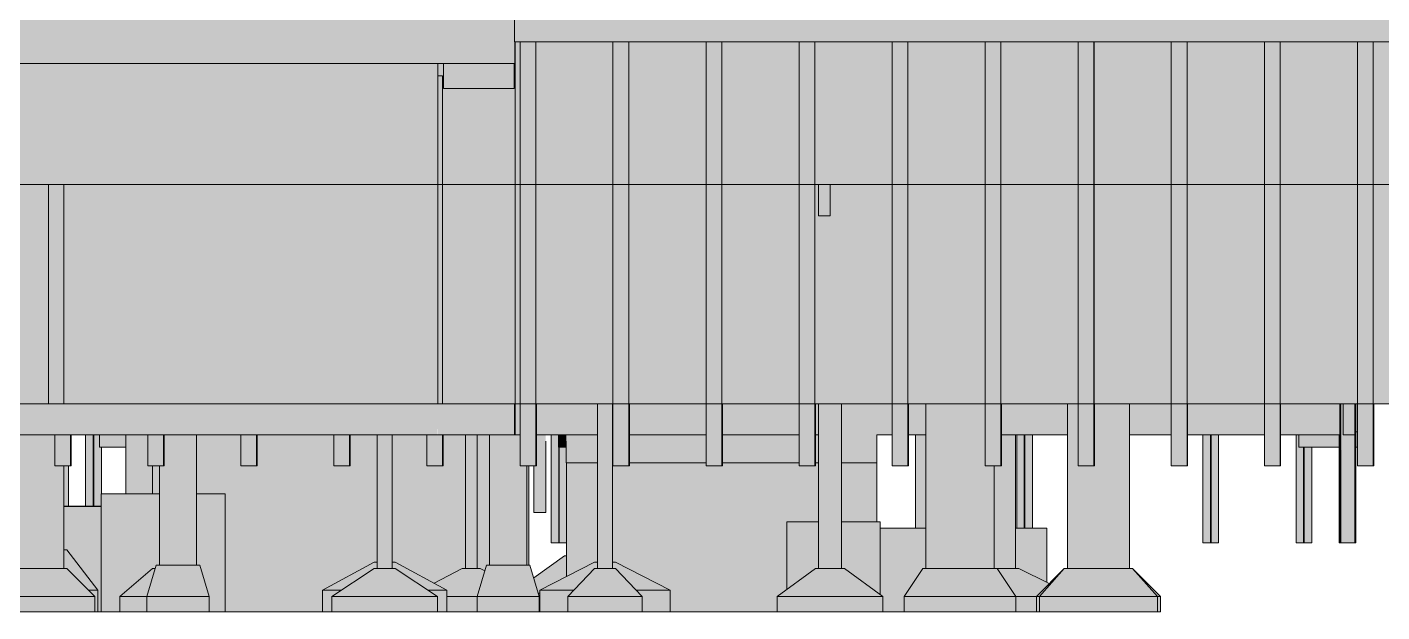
# Model space of a CAD drawing. Header units: centimetres. Extents: x -1475 to 26035, y -1239 to 84208.
# Drawn here: x 14063 to 16246, y 73289 to 74231 of the extents above; entities that cross this region are included whole.
import ezdxf

# ---------------------------------------------------------------- set-up
doc = ezdxf.new("R2010")
doc.units = ezdxf.units.CM
doc.linetypes.add('Centro', pattern=[3.175, 0.635, -0.47625, 1.5875, -0.47625])
for name, color, linetype, lineweight in [('A-FLOR-LEVL', 7, 'Continuous', 9), ('A-WALL', 7, 'Continuous', 9), ('S-BEAM', 7, 'Continuous', 9), ('S-COLS', 7, 'Continuous', 9), ('S-FNDN', 7, 'Continuous', 9)]:
    doc.layers.add(name, color=color, linetype=linetype, lineweight=lineweight)

# ---------------------------------------------------------------- blocks, each defined once
blk = doc.blocks.new('PED_SAPATA_RET_R00_2019 - 180 180 29 120 70 25-3038506-CT202 - CORTE ESQ_ DINF')
at = {"layer": 'S-FNDN', "true_color": 0xc0c0c0}
for points in [[(792.8, 73314), (972.8, 73314), (942.8, 73359), (822.8, 73359)], [(972.3, 73289), (972.8, 73289), (972.3, 73314), (792.8, 73314), (792.8, 73289), (937.8, 73289)]]:
    blk.add_hatch(color=9, dxfattribs=at).paths.add_polyline_path(points, flags=0)
at = {"layer": 'S-FNDN'}
for p, q in [((792.8, 73314), (822.8, 73359)), ((822.8, 73359), (942.8, 73359)), ((942.8, 73359), (972.8, 73314)), ((972.8, 73314), (792.8, 73314)), ((792.8, 73314), (972.8, 73314)), ((792.8, 73289), (792.8, 73314)), ((972.8, 73314), (972.8, 73289)), ((972.8, 73289), (792.8, 73289))]:
    blk.add_line(p, q, dxfattribs=at)
blk = doc.blocks.new('PED_SAPATA_RET_R00_2019 - 200 200 34 110 70 25-3038503-CT202 - CORTE ESQ_ DINF')
at = {"layer": 'S-FNDN', "true_color": 0xc0c0c0}
h = blk.add_hatch(color=9, dxfattribs=at)
h.paths.add_polyline_path([(1005.75, 73314), (1010.75, 73314), (1050.75, 73359), (1010.75, 73319)], flags=0)
h.paths.add_polyline_path([(1205.75, 73314), (1160.75, 73359), (1200.75, 73314)], flags=0)
h = blk.add_hatch(color=9, dxfattribs=at)
h.paths.add_polyline_path([(1200.75, 73289), (1205.75, 73289), (1205.75, 73314), (1200.75, 73314)], flags=0)
h.paths.add_polyline_path([(1005.75, 73289), (1010.75, 73289), (1010.75, 73314), (1005.75, 73314)], flags=0)
at = {"layer": 'S-FNDN'}
for p, q in [((1005.75, 73314), (1050.75, 73359)), ((1160.75, 73359), (1205.75, 73314)), ((1010.75, 73314), (1005.75, 73314)), ((1005.75, 73314), (1010.75, 73314)), ((1005.75, 73289), (1005.75, 73314)), ((1205.75, 73314), (1200.75, 73314)), ((1200.75, 73314), (1205.75, 73314)), ((1205.75, 73314), (1205.75, 73289)), ((1010.75, 73289), (1005.75, 73289)), ((1205.75, 73289), (1200.75, 73289))]:
    blk.add_line(p, q, dxfattribs=at)
blk = doc.blocks.new('PED_SAPATA_RET_R00_2019 - 110 190 29 110 70 25-3038507-CT202 - CORTE ESQ_ DINF')
at = {"layer": 'S-FNDN', "true_color": 0xc0c0c0}
for points in [[(1155.8, 73314), (1200.7, 73314), (1160.8, 73359), (1050.7, 73359), (1010.8, 73314), (1111.4, 73314)], [(1155.8, 73289), (1200.7, 73289), (1200.7, 73314), (1010.8, 73314), (1010.8, 73289), (1111.4, 73289)]]:
    blk.add_hatch(color=9, dxfattribs=at).paths.add_polyline_path(points, flags=0)
at = {"layer": 'S-FNDN'}
for p, q in [((1010.8, 73314), (1050.7, 73359)), ((1050.7, 73359), (1160.8, 73359)), ((1160.8, 73359), (1200.7, 73314)), ((1200.7, 73314), (1010.8, 73314)), ((1010.8, 73314), (1200.7, 73314)), ((1010.8, 73289), (1010.8, 73314)), ((1200.7, 73314), (1200.7, 73289)), ((1200.7, 73289), (1010.8, 73289))]:
    blk.add_line(p, q, dxfattribs=at)
blk = doc.blocks.new('PED_SAPATA_RET_R00_2019 - 250 170 130 47 70 25-3038508-CT202 - CORTE ESQ_ DINF')
at = {"layer": 'S-FNDN', "true_color": 0xc0c0c0}
for points in [[(654.8, 73314), (758.3, 73314), (696.8, 73359), (649.8, 73359), (588.3, 73314), (603.8, 73314)], [(673.8, 73289), (758.3, 73289), (758.3, 73314), (588.3, 73314), (588.3, 73289), (654.8, 73289)]]:
    blk.add_hatch(color=9, dxfattribs=at).paths.add_polyline_path(points, flags=0)
at = {"layer": 'S-FNDN'}
for p, q in [((588.3, 73314), (649.8, 73359)), ((649.8, 73359), (696.8, 73359)), ((696.8, 73359), (758.3, 73314)), ((758.3, 73314), (588.3, 73314)), ((588.3, 73314), (758.3, 73314)), ((588.3, 73289), (588.3, 73314)), ((758.3, 73314), (758.3, 73289)), ((758.3, 73289), (588.3, 73289))]:
    blk.add_line(p, q, dxfattribs=at)
blk = doc.blocks.new('PED_SAPATA_RET_R00_2019 - 410 210 210 34 80 35-3266670-CT202 - CORTE ESQ_ DINF')
at = {"layer": 'S-FNDN', "true_color": 0xc0c0c0}
h = blk.add_hatch(color=9, dxfattribs=at)
h.paths.add_polyline_path([(205.8, 73324), (260.3, 73324), (293.8, 73359), (298.8, 73359), (298.8, 73369), (293.8, 73369), (248.5, 73345.9)], flags=0)
h.paths.add_polyline_path([(370.8, 73324), (415.8, 73324), (327.8, 73369), (322.8, 73369), (322.8, 73359), (327.8, 73359), (361.2, 73324)], flags=0)
h = blk.add_hatch(color=9, dxfattribs=at)
h.paths.add_polyline_path([(250.8, 73289), (250.8, 73314), (260.3, 73324), (205.8, 73324), (205.8, 73289), (248.5, 73289)], flags=0)
h.paths.add_polyline_path([(415.8, 73289), (415.8, 73324), (361.2, 73324), (370.8, 73314), (370.8, 73289)], flags=0)
at = {"layer": 'S-FNDN'}
for p, q in [((205.8, 73324), (293.8, 73369)), ((293.8, 73369), (298.8, 73369)), ((322.8, 73369), (327.8, 73369)), ((327.8, 73369), (415.8, 73324)), ((260.3, 73324), (205.8, 73324)), ((205.8, 73324), (260.3, 73324)), ((205.8, 73289), (205.8, 73324)), ((415.8, 73324), (361.2, 73324)), ((361.2, 73324), (415.8, 73324)), ((415.8, 73324), (415.8, 73289)), ((250.8, 73289), (205.8, 73289)), ((415.8, 73289), (370.8, 73289))]:
    blk.add_line(p, q, dxfattribs=at)
blk = doc.blocks.new('PED_SAPATA_RET_R00_2019 - 150 200 110 29 70 25-3038518-CT202 - CORTE ESQ_ DINF')
at = {"layer": 'S-FNDN', "true_color": 0xc0c0c0}
for points in [[(85.7, 73314), (104.7, 73314), (117.1, 73355.1), (109.7, 73359), (80.7, 73359), (35.3, 73335.1), (55.8, 73324), (55.8, 73314)], [(104.7, 73289), (104.7, 73314), (55.8, 73314), (55.8, 73289), (85.7, 73289)]]:
    blk.add_hatch(color=9, dxfattribs=at).paths.add_polyline_path(points, flags=0)
at = {"layer": 'S-FNDN'}
for p, q in [((35.3, 73335.1), (80.7, 73359)), ((80.7, 73359), (109.7, 73359)), ((109.7, 73359), (117.1, 73355.1)), ((104.7, 73314), (55.8, 73314)), ((55.8, 73314), (104.7, 73314)), ((104.7, 73289), (55.8, 73289))]:
    blk.add_line(p, q, dxfattribs=at)
blk = doc.blocks.new('PED_SAPATA_RET_R00_2019 - 300 300 45 130 90 30-3038526-CT202 - CORTE ESQ_ DINF')
at = {"layer": 'S-FNDN', "true_color": 0xc0c0c0}
for points in [[(204.8, 73319), (205.8, 73319), (205.8, 73324), (248.5, 73345.9), (248.5, 73379), (245.7, 73379), (195.8, 73343.8), (203.3, 73319)], [(204.8, 73289), (205.8, 73289), (205.8, 73319), (203.3, 73319), (204.8, 73314)]]:
    blk.add_hatch(color=9, dxfattribs=at).paths.add_polyline_path(points, flags=0)
at = {"layer": 'S-FNDN'}
for p, q in [((195.8, 73343.8), (245.7, 73379)), ((245.7, 73379), (248.5, 73379)), ((205.8, 73319), (203.3, 73319)), ((203.3, 73319), (205.8, 73319)), ((205.8, 73289), (204.8, 73289))]:
    blk.add_line(p, q, dxfattribs=at)
blk = doc.blocks.new('PED_SAPATA_RET_R00_2019 - 240 240 70 59 70 25-3038530-CT202 - CORTE ESQ_ DINF')
at = {"layer": 'S-FNDN', "true_color": 0xc0c0c0}
for points in [[(972.8, 73314), (1005.7, 73314), (1026.3, 73334.6), (977.3, 73359), (942.8, 73359), (972.2, 73314.8)], [(972.8, 73289), (1005.7, 73289), (1005.7, 73314), (972.8, 73314)]]:
    blk.add_hatch(color=9, dxfattribs=at).paths.add_polyline_path(points, flags=0)
at = {"layer": 'S-FNDN'}
for p, q in [((942.8, 73359), (977.3, 73359)), ((1026.3, 73334.6), (977.3, 73359)), ((1005.7, 73314), (972.8, 73314)), ((972.8, 73314), (1005.7, 73314)), ((1005.7, 73289), (972.8, 73289))]:
    blk.add_line(p, q, dxfattribs=at)
blk = doc.blocks.new('PED_SAPATA_RET_R00_2019 - 240 470 - 135-3038532-CT202 - CORTE ESQ_ DINF')
at = {"layer": 'S-FNDN', "true_color": 0xc0c0c0}
h = blk.add_hatch(color=9, dxfattribs=at)
h.paths.add_polyline_path([(758.3, 73289), (792.8, 73289), (792.8, 73314), (822.8, 73359), (827.8, 73359), (827.8, 73423.9), (753.8, 73423.9), (753.8, 73317.2), (758.3, 73314)], flags=0)
h.paths.add_polyline_path([(1022.8, 73336.4), (1022.8, 73423.9), (972.2, 73423.9), (972.8, 73359), (977.2, 73359), (1010.8, 73342.3)], flags=0)
at = {"layer": 'S-FNDN'}
for p, q in [((753.8, 73424), (827.8, 73424)), ((827.8, 73423.9), (753.8, 73423.9)), ((753.8, 73423.9), (827.8, 73423.9)), ((972.2, 73424), (1022.8, 73424)), ((1022.8, 73423.9), (972.2, 73423.9)), ((972.2, 73423.9), (1022.8, 73423.9)), ((1022.8, 73424), (1022.8, 73423.9)), ((1022.8, 73423.9), (1022.8, 73336.4)), ((792.8, 73289), (758.3, 73289))]:
    blk.add_line(p, q, dxfattribs=at)
blk = doc.blocks.new('PED_SAPATA_RET_R00_2019 - 300 500 - 170-3038537-CT202 - CORTE ESQ_ DINF')
at = {"layer": 'S-FNDN', "true_color": 0xc0c0c0}
blk.add_hatch(color=9, dxfattribs=at).paths.add_polyline_path([(-501.2, 73289), (-501.2, 73458.9), (-561.2, 73458.9), (-561.2, 73389), (-556.2, 73389), (-506.2, 73324), (-506.2, 73289)], flags=0)
at = {"layer": 'S-FNDN'}
for p, q in [((-561.2, 73459), (-501.2, 73459)), ((-501.2, 73458.9), (-561.2, 73458.9)), ((-561.2, 73458.9), (-501.2, 73458.9)), ((-501.2, 73289), (-506.2, 73289))]:
    blk.add_line(p, q, dxfattribs=at)
blk = doc.blocks.new('PED_SAPATA_RET_R00_2019 - 600 150 - 145-3038540-CT202 - CORTE ESQ_ DINF')
at = {"layer": 'S-FNDN', "true_color": 0xc0c0c0}
h = blk.add_hatch(color=9, dxfattribs=at)
h.paths.add_polyline_path([(753.8, 73317.2), (753.8, 73433.9), (691.8, 73433.9), (691.8, 73359), (696.8, 73359), (748.5, 73321.1)], flags=0)
h.paths.add_polyline_path([(603.8, 73325.4), (649.8, 73359), (654.8, 73359), (654.8, 73433.9), (603.8, 73433.9), (603.8, 73359)], flags=0)
at = {"layer": 'S-FNDN'}
for p, q in [((603.8, 73433.9), (603.8, 73434)), ((603.8, 73434), (654.8, 73434)), ((654.8, 73433.9), (603.8, 73433.9)), ((603.8, 73433.9), (654.8, 73433.9)), ((603.8, 73325.4), (603.8, 73433.9)), ((691.8, 73434), (753.8, 73434)), ((753.8, 73433.9), (691.8, 73433.9)), ((691.8, 73433.9), (753.8, 73433.9)), ((753.8, 73434), (753.8, 73433.9)), ((753.8, 73433.9), (753.8, 73317.2))]:
    blk.add_line(p, q, dxfattribs=at)
blk = doc.blocks.new('Estaca W Gerdau - W250X73-3510940-CT202 - CORTE ESQ_ DINF')
at = {"layer": 'S-FNDN', "true_color": 0xacb7d2}
for points in [[(323.6, 73524), (349, 73524), (349, 74207), (323.6, 74207), (323.6, 73528.9)], [(349.1, 73524), (349.9, 73524), (349.9, 73624), (349.1, 73623.6), (349.1, 73528.9)], [(349, 73524), (349.1, 73524), (349, 73528.9)], [(349.9, 73524), (350, 73524), (349.9, 73528.9)]]:
    blk.add_hatch(color=9, dxfattribs=at).paths.add_polyline_path(points, flags=0)
at = {"layer": 'S-FNDN'}
for p, q in [((323.6, 74207), (323.6, 73524)), ((349, 74207), (349, 73524)), ((349.1, 74207), (349.1, 73524)), ((349.9, 73624), (349.9, 73524)), ((350, 73524), (350, 73624)), ((349, 73524), (323.6, 73524)), ((349.9, 73524), (349, 73524)), ((349.1, 73524), (349, 73524)), ((350, 73524), (349.9, 73524))]:
    blk.add_line(p, q, dxfattribs=at)
blk = doc.blocks.new('Estaca W Gerdau - W250X73-V4-CT202 - CORTE ESQ_ DINF')
at = {"layer": 'S-FNDN', "true_color": 0xacb7d2}
for points in [[(473.6, 73524), (499, 73524), (499, 74207), (473.6, 74207), (473.6, 73528.9)], [(499, 73524), (499.9, 73524), (499.9, 73624), (499, 73624), (499, 73528.9)], [(499.9, 73524), (500, 73524), (499.9, 73528.9)]]:
    blk.add_hatch(color=9, dxfattribs=at).paths.add_polyline_path(points, flags=0)
at = {"layer": 'S-FNDN'}
for p, q in [((473.6, 74207), (473.6, 73524)), ((499, 74207), (499, 73524)), ((499, 74207), (499, 73524)), ((499.9, 73624), (499.9, 73524)), ((500, 73524), (500, 73624)), ((499, 73524), (473.6, 73524)), ((499.9, 73524), (499, 73524)), ((499, 73524), (499, 73524)), ((500, 73524), (499.9, 73524))]:
    blk.add_line(p, q, dxfattribs=at)
blk = doc.blocks.new('Estaca W Gerdau - W250X73-V5-CT202 - CORTE ESQ_ DINF')
at = {"layer": 'S-FNDN', "true_color": 0xacb7d2}
for points in [[(1073.2, 73524), (1098.5, 73524), (1098.5, 74207), (1073.2, 74207), (1073.2, 73624)], [(1099.5, 73524), (1099.5, 73624), (1098.6, 73624), (1098.6, 73524)]]:
    blk.add_hatch(color=9, dxfattribs=at).paths.add_polyline_path(points, flags=0)
at = {"layer": 'S-FNDN'}
for p, q in [((1073.2, 74207), (1073.2, 73524)), ((1098.5, 74207), (1098.5, 73524)), ((1098.6, 74207), (1098.6, 73524)), ((1099.5, 73624), (1099.5, 73524)), ((1099.5, 73524), (1099.5, 73624)), ((1098.5, 73524), (1073.2, 73524)), ((1099.5, 73524), (1098.5, 73524)), ((1098.6, 73524), (1098.5, 73524)), ((1099.5, 73524), (1099.5, 73524))]:
    blk.add_line(p, q, dxfattribs=at)
blk = doc.blocks.new('Estaca W Gerdau - W250X73-3287645-CT202 - CORTE ESQ_ DINF')
at = {"layer": 'S-FNDN', "true_color": 0xacb7d2}
h = blk.add_hatch(color=9, dxfattribs=at)
h.paths.add_polyline_path([(1493.4, 73400), (1494.8, 73400), (1494.8, 73574), (1493.4, 73574), (1493.4, 73455.5)], flags=0)
h.paths.add_polyline_path([(1494.8, 74277), (1494.6, 74503), (1493.4, 74503), (1493.4, 74277)], flags=0)
for points in [[(1494.8, 74277), (1496, 74277), (1496, 74503), (1494.8, 74503), (1494.8, 74378.3)], [(1499.8, 74277), (1499.8, 74503), (1496, 74503), (1496, 74277)]]:
    blk.add_hatch(color=9, dxfattribs=at).paths.add_polyline_path(points, flags=0)
at = {"layer": 'S-FNDN'}
for p, q in [((1493.4, 74503), (1493.4, 74277)), ((1494.8, 74503), (1494.8, 74277)), ((1493.4, 73574), (1493.4, 73400)), ((1494.8, 73400), (1493.4, 73400))]:
    blk.add_line(p, q, dxfattribs=at)
blk = doc.blocks.new('Estaca W Gerdau - W250X73-4077513-CT202 - CORTE ESQ_ DINF')
at = {"layer": 'S-FNDN', "true_color": 0xacb7d2}
for points in [[(1496, 73400), (1496.2, 73400), (1496.2, 73624), (1494.8, 73624), (1494.8, 73400)], [(1496.2, 73400), (1497.5, 73400), (1497.2, 73624), (1496.2, 73623.5), (1496.2, 73455.5)], [(1517.5, 73400), (1517.5, 73574), (1499.8, 73574), (1499.8, 73624), (1497.5, 73623.7), (1497.5, 73400)], [(1520.2, 73400), (1520.2, 73624), (1518.8, 73624), (1518.8, 73400)], [(1518.8, 73400), (1518.4, 73574), (1517.5, 73574), (1517.5, 73400), (1518.6, 73400)]]:
    blk.add_hatch(color=9, dxfattribs=at).paths.add_polyline_path(points, flags=0)
at = {"layer": 'S-FNDN'}
for p, q in [((1494.8, 73624), (1494.8, 73400)), ((1496.2, 73624), (1496.2, 73400)), ((1520.2, 73400), (1520.2, 73624)), ((1518.8, 73574), (1518.8, 73400)), ((1496.2, 73400), (1494.8, 73400)), ((1497.5, 73400), (1496.2, 73400)), ((1517.5, 73400), (1497.5, 73400)), ((1518.8, 73400), (1517.5, 73400)), ((1520.2, 73400), (1518.8, 73400))]:
    blk.add_line(p, q, dxfattribs=at)
blk = doc.blocks.new('Estaca W Gerdau - W250X73-V6-CT202 - CORTE ESQ_ DINF')
at = {"layer": 'S-FNDN', "true_color": 0xacb7d2}
for points in [[(187.9, 73524), (199.1, 73524), (199.1, 74207), (173.8, 74207), (173.8, 73524)], [(200, 73524), (200, 73624), (199.2, 73624), (199.2, 73524)]]:
    blk.add_hatch(color=9, dxfattribs=at).paths.add_polyline_path(points, flags=0)
at = {"layer": 'S-FNDN'}
for p, q in [((173.8, 74207), (173.8, 73524)), ((199.1, 74207), (199.1, 73524)), ((199.2, 74207), (199.2, 73524)), ((200, 73624), (200, 73524)), ((200.1, 73524), (200.1, 73624)), ((199.1, 73524), (173.8, 73524)), ((200, 73524), (199.1, 73524)), ((199.2, 73524), (199.1, 73524)), ((200.1, 73524), (200, 73524))]:
    blk.add_line(p, q, dxfattribs=at)
blk = doc.blocks.new('Estaca W Gerdau - W250X73-V7-CT202 - CORTE ESQ_ DINF')
at = {"layer": 'S-FNDN', "true_color": 0xacb7d2}
h = blk.add_hatch(color=9, dxfattribs=at)
h.paths.add_polyline_path([(-526, 73459), (-501.2, 73459), (-501.2, 73479), (-500.6, 73479), (-500.6, 73554), (-503.8, 73554), (-503.8, 73574), (-526, 73574)], flags=0)
h.paths.add_polyline_path([(-526, 74272.1), (-500.6, 74277.1), (-500.6, 74503), (-526, 74503), (-526, 74286.5)], flags=0)
h.paths.add_polyline_path([(-500.6, 74564), (-500.6, 74761), (-526, 74761), (-526, 74568.5)], flags=0)
at = {"layer": 'S-FNDN'}
for p, q in [((-526, 74761), (-526, 74568.5)), ((-513.7, 74566.3), (-513.7, 74761)), ((-512.9, 74761), (-512.9, 74566.2)), ((-500.6, 74761), (-500.6, 74564)), ((-526, 74503), (-526, 74272.1)), ((-513.7, 74274.5), (-513.7, 74503)), ((-512.9, 74503), (-512.9, 74274.7)), ((-500.6, 74503), (-500.6, 74277.1)), ((-526, 73574), (-526, 73458.9)), ((-513.7, 73458.9), (-513.7, 73574)), ((-512.9, 73574), (-512.9, 73458.9)), ((-500.6, 73554), (-500.6, 73478.9))]:
    blk.add_line(p, q, dxfattribs=at)
blk = doc.blocks.new('Estaca W Gerdau - W250X73-4068957-CT202 - CORTE ESQ_ DINF')
at = {"layer": 'S-FNDN', "true_color": 0xacb7d2}
h = blk.add_hatch(color=9, dxfattribs=at)
h.paths.add_polyline_path([(224, 73400), (248.5, 73400), (248.4, 73554), (235.7, 73554), (235.7, 73574), (224, 73574), (224, 73449)], flags=0)
h.paths.add_polyline_path([(224, 74265), (249.4, 74265), (249.4, 74376.1), (224, 74371.1), (224, 74329.4)], flags=0)
h.paths.add_polyline_path([(224, 74422.1), (249.4, 74427.4), (249.4, 74503), (224, 74503), (224, 74427.4)], flags=0)
h.paths.add_polyline_path([(235.3, 74623), (249.4, 74623), (249.4, 74690), (224, 74690), (224, 74623)], flags=0)
at = {"layer": 'S-FNDN'}
for p, q in [((224, 74690), (224, 74623)), ((236.3, 74623), (236.3, 74690)), ((237.1, 74690), (237.1, 74623)), ((249.4, 74690), (249.4, 74623)), ((224, 74503), (224, 74422.1)), ((236.3, 74424.5), (236.3, 74503)), ((237.1, 74503), (237.1, 74424.7)), ((249.4, 74503), (249.4, 74427.1)), ((224, 74371.1), (224, 74265)), ((236.3, 74265), (236.3, 74373.5)), ((237.1, 74373.7), (237.1, 74265)), ((249.4, 74376.1), (249.4, 74265)), ((224, 73574), (224, 73400)), ((236.3, 73400), (236.3, 73554)), ((237.1, 73554), (237.1, 73400)), ((248.5, 73400), (224, 73400))]:
    blk.add_line(p, q, dxfattribs=at)
blk = doc.blocks.new('Estaca W Gerdau - W250X73-4068932-CT202 - CORTE ESQ_ DINF')
at = {"layer": 'S-FNDN', "true_color": 0xacb7d2}
h = blk.add_hatch(color=9, dxfattribs=at)
h.paths.add_polyline_path([(999.4, 73424), (999.4, 73574), (974, 73574), (974, 73424)], flags=0)
h.paths.add_polyline_path([(974, 74553), (999.4, 74553), (999.4, 74653), (974, 74653), (974, 74562.9)], flags=0)
at = {"layer": 'S-FNDN'}
for p, q in [((974, 74653), (974, 74553)), ((986.3, 74553), (986.3, 74653)), ((987.1, 74653), (987.1, 74553)), ((999.4, 74653), (999.4, 74553)), ((974, 73574), (974, 73423.9)), ((986.3, 73423.9), (986.3, 73574)), ((987.1, 73574), (987.1, 73423.9)), ((999.4, 73574), (999.4, 73423.9))]:
    blk.add_line(p, q, dxfattribs=at)
blk = doc.blocks.new('Estaca W Gerdau - W250X73-V8-CT202 - CORTE ESQ_ DINF')
at = {"layer": 'S-FNDN', "true_color": 0xacb7d2}
h = blk.add_hatch(color=9, dxfattribs=at)
h.paths.add_polyline_path([(1299.4, 73400), (1299.4, 73574), (1274, 73574), (1274, 73400)], flags=0)
h.paths.add_polyline_path([(1288.7, 74445), (1288.7, 74454), (1274, 74454), (1274, 74445)], flags=0)
h.paths.add_polyline_path([(1299.4, 74642), (1299.4, 74653), (1274, 74653), (1274, 74642), (1288.7, 74642)], flags=0)
at = {"layer": 'S-FNDN'}
for p, q in [((1274, 74653), (1274, 74642)), ((1286.3, 74642), (1286.3, 74653)), ((1287.1, 74653), (1287.1, 74642)), ((1299.4, 74653), (1299.4, 74642)), ((1274, 74454), (1274, 74445)), ((1286.3, 74445), (1286.3, 74454)), ((1287.1, 74454), (1287.1, 74445)), ((1274, 73574), (1274, 73400)), ((1286.3, 73400), (1286.3, 73574)), ((1287.1, 73574), (1287.1, 73400)), ((1299.4, 73574), (1299.4, 73400)), ((1299.4, 73400), (1274, 73400))]:
    blk.add_line(p, q, dxfattribs=at)
blk = doc.blocks.new('Estaca W Gerdau - W250X73-V9-CT202 - CORTE ESQ_ DINF')
at = {"layer": 'S-FNDN', "true_color": 0xacb7d2}
h = blk.add_hatch(color=9, dxfattribs=at)
h.paths.add_polyline_path([(1449.4, 73400), (1449.4, 73554), (1428.8, 73554), (1428.8, 73574), (1424, 73574), (1424, 73400)], flags=0)
h.paths.add_polyline_path([(1449.4, 74277), (1449.4, 74493), (1424, 74493), (1424, 74277), (1445.1, 74277)], flags=0)
h.paths.add_polyline_path([(1439.7, 74642), (1449.4, 74642), (1449.4, 74653), (1424, 74653), (1424, 74642)], flags=0)
at = {"layer": 'S-FNDN'}
for p, q in [((1424, 74653), (1424, 74642)), ((1436.3, 74642), (1436.3, 74653)), ((1437.1, 74653), (1437.1, 74642)), ((1449.4, 74653), (1449.4, 74642)), ((1424, 74493), (1424, 74277)), ((1436.3, 74277), (1436.3, 74493)), ((1437.1, 74493), (1437.1, 74277)), ((1449.4, 74493), (1449.4, 74277)), ((1424, 73574), (1424, 73400)), ((1436.3, 73400), (1436.3, 73554)), ((1437.1, 73554), (1437.1, 73400)), ((1449.4, 73554), (1449.4, 73400)), ((1449.4, 73400), (1424, 73400))]:
    blk.add_line(p, q, dxfattribs=at)
blk = doc.blocks.new('Estaca W Gerdau - W250X73-3548555-CT202 - CORTE ESQ_ DINF')
at = {"layer": 'S-FNDN', "true_color": 0xacb7d2}
h = blk.add_hatch(color=9, dxfattribs=at)
h.paths.add_polyline_path([(40.4, 73524), (49.1, 73524), (49.1, 73574), (23.7, 73574), (23.7, 73524)], flags=0)
h.paths.add_polyline_path([(41.6, 73624), (49.1, 73624), (49.1, 74152), (41.6, 74152), (41.6, 73633.6)], flags=0)
for points in [[(49.1, 73524), (50, 73524), (50, 73574), (49.1, 73574)], [(49.1, 73524), (49.1, 73524), (49.1, 73574)], [(50, 73524), (50, 73524), (50, 73574)]]:
    blk.add_hatch(color=9, dxfattribs=at).paths.add_polyline_path(points, flags=0)
at = {"layer": 'S-FNDN'}
for p, q in [((49.1, 74152), (41.5, 74152)), ((49.1, 74152), (49.1, 73624)), ((49.1, 74152), (49.1, 74152)), ((23.7, 73574), (23.7, 73524)), ((49.1, 73574), (49.1, 73524)), ((49.1, 73574), (49.1, 73524)), ((50, 73574), (50, 73524)), ((50, 73524), (50, 73574)), ((49.1, 73524), (23.7, 73524)), ((50, 73524), (49.1, 73524)), ((49.1, 73524), (49.1, 73524)), ((50, 73524), (50, 73524))]:
    blk.add_line(p, q, dxfattribs=at)
blk = doc.blocks.new('Estaca W Gerdau - W250X73-V14-CT202 - CORTE ESQ_ DINF')
at = {"layer": 'S-FNDN', "true_color": 0xacb7d2}
for points in [[(-100.8, 73524), (-100.8, 73574), (-126.2, 73574), (-126.2, 73524)], [(-99.9, 73524), (-99.9, 73574), (-100.8, 73574), (-100.8, 73524)], [(-100.8, 73524), (-100.8, 73524), (-100.8, 73574)], [(-99.9, 73524), (-99.9, 73524), (-99.9, 73574)]]:
    blk.add_hatch(color=9, dxfattribs=at).paths.add_polyline_path(points, flags=0)
at = {"layer": 'S-FNDN'}
for p, q in [((-126.2, 73574), (-126.2, 73524)), ((-100.8, 73574), (-100.8, 73524)), ((-100.8, 73574), (-100.8, 73524)), ((-99.9, 73574), (-99.9, 73524)), ((-99.9, 73524), (-99.9, 73574)), ((-100.8, 73524), (-126.2, 73524)), ((-99.9, 73524), (-100.8, 73524)), ((-100.8, 73524), (-100.8, 73524)), ((-99.9, 73524), (-99.9, 73524))]:
    blk.add_line(p, q, dxfattribs=at)
blk = doc.blocks.new('Estaca W Gerdau - W250X73-V15-CT202 - CORTE ESQ_ DINF')
at = {"layer": 'S-FNDN', "true_color": 0xacb7d2}
for points in [[(-426, 73524), (-400.6, 73524), (-400.6, 73574), (-426, 73574)], [(-399.7, 73524), (-399.7, 73574), (-400.6, 73574), (-400.6, 73524)]]:
    blk.add_hatch(color=9, dxfattribs=at).paths.add_polyline_path(points, flags=0)
at = {"layer": 'S-FNDN'}
for p, q in [((-426, 73574), (-426, 73524)), ((-400.6, 73574), (-400.6, 73524)), ((-400.6, 73574), (-400.6, 73524)), ((-399.7, 73574), (-399.7, 73524)), ((-399.7, 73524), (-399.7, 73574)), ((-400.6, 73524), (-426, 73524)), ((-399.7, 73524), (-400.6, 73524)), ((-400.6, 73524), (-400.6, 73524)), ((-399.7, 73524), (-399.7, 73524))]:
    blk.add_line(p, q, dxfattribs=at)

msp = doc.modelspace()

# ---------------------------------------------------------------- hatches: boundary and pattern name
at = {"layer": 'A-WALL', "true_color": 0xc0c0c0}
h = msp.add_hatch(color=9, dxfattribs=at)
h.paths.add_polyline_path([(14849.69, 73624), (14857.52, 73624), (14857.52, 74207), (14849.69, 74207), (14849.69, 73640.06)], flags=0)
h.paths.add_polyline_path([(15007.4, 73624), (15007.4, 74207), (14882.95, 74207), (14882.95, 73624), (14948.28, 73624)], flags=0)
h.paths.add_polyline_path([(15032.84, 73624), (15157.38, 73624), (15157.38, 74207), (15032.84, 74207), (15032.84, 73640.06)], flags=0)
h.paths.add_polyline_path([(15182.81, 73624), (15307.25, 73624), (15307.25, 74207), (15182.81, 74207), (15182.81, 73824.62)], flags=0)
h.paths.add_polyline_path([(15332.69, 73624), (15338.15, 73624), (15337.92, 74207), (15332.69, 74207), (15332.69, 73824.62)], flags=0)
h = msp.add_hatch(color=9, dxfattribs=at)
h.paths.add_polyline_path([(15338.15, 73624), (15457.14, 73624), (15457.14, 74207), (15338.15, 74207), (15338.15, 73824.62)], flags=0)
h.paths.add_polyline_path([(15482.58, 73624), (15607, 73624), (15606.96, 74207), (15482.58, 74207), (15482.58, 73824.62)], flags=0)
h.paths.add_polyline_path([(15632.43, 73624), (15756.93, 73624), (15756.93, 74207), (15632.43, 74207), (15632.43, 73640.06)], flags=0)
h.paths.add_polyline_path([(15782.36, 73624), (15906.82, 73624), (15906.82, 74207), (15782.36, 74207), (15782.36, 73640.06)], flags=0)
h.paths.add_polyline_path([(16466.07, 73624), (16466.07, 74207), (16447.51, 74207), (16447.29, 74207), (16381.92, 74207), (16381.92, 73624), (16453.84, 73624)], flags=0)
h.paths.add_polyline_path([(16356.49, 73624), (16356.49, 74207), (16232.03, 74207), (16232.03, 73624), (16265.64, 73624)], flags=0)
h.paths.add_polyline_path([(15932.25, 73624), (16056.71, 73624), (16056.71, 74207), (15932.25, 74207), (15932.25, 73824.62)], flags=0)
h.paths.add_polyline_path([(16082.14, 73624), (16206.6, 73624), (16206.6, 74207), (16082.14, 74207), (16082.14, 73824.62)], flags=0)
for points in [[(13421.51, 73624), (14097.77, 73624), (14097.77, 73977), (14122.77, 73977), (14122.77, 73624), (14725.26, 73624), (14725.26, 74172), (13421.51, 74172), (13421.51, 73640.06)], [(14732.86, 73624), (14849.69, 73624), (14849.69, 74172), (14725.26, 74172), (14725.36, 74152), (14732.86, 74152), (14732.86, 73640.06)], [(16183.51, 73574), (16202.51, 73574), (16202.51, 73624), (16183.51, 73624)]]:
    msp.add_hatch(color=9, dxfattribs=at).paths.add_polyline_path(points, flags=0)
at = {"layer": 'S-BEAM', "true_color": 0xc0c0c0}
for points in [[(15795.16, 74207), (16446.84, 74207), (16446.84, 74265), (15337.92, 74265), (15338.15, 74207), (15701.06, 74207)], [(14276.51, 74172), (14276.51, 74253), (13855.01, 74253), (13855.01, 74172), (14195.5, 74172)], [(14808.51, 74172), (14808.51, 74253), (14336.51, 74253), (14336.51, 74172), (14734.39, 74172)], [(14948.28, 74207), (15337.92, 74207), (15337.92, 74253), (14848.92, 74253), (14848.92, 74207), (14854.18, 74207)], [(14665.99, 73574), (14724.73, 73574), (14724.73, 73624), (13421.51, 73624), (13421.51, 73574), (14477.79, 73574)], [(14848.65, 73574), (14848.65, 73624), (14724.73, 73624), (14725.26, 73574), (14808.51, 73574)], [(14849.35, 73574), (14849.35, 73624), (14848.65, 73624), (14848.65, 73574)], [(14857.52, 73574), (14857.52, 73624), (14849.89, 73624), (14849.89, 73574), (14854.18, 73574)], [(14948.28, 73574), (14982.51, 73574), (14982.51, 73624), (14883.86, 73624), (14883.86, 73574), (14932.24, 73574)], [(15633.35, 73574), (15739.51, 73574), (15739.51, 73624), (15633.35, 73624), (15633.35, 73586.01)]]:
    msp.add_hatch(color=9, dxfattribs=at).paths.add_polyline_path(points, flags=0)
h = msp.add_hatch(color=9, dxfattribs=at)
h.paths.add_polyline_path([(15007.4, 73574), (15007.4, 73624), (15006.51, 73624), (15006.51, 73574)], flags=0)
h.paths.add_polyline_path([(15338.51, 73574), (15338.15, 73624), (15333.61, 73624), (15333.61, 73574), (15338.15, 73574)], flags=0)
h.paths.add_polyline_path([(15033.74, 73574), (15157.38, 73574), (15157.38, 73624), (15033.74, 73623.47)], flags=0)
h.paths.add_polyline_path([(15307.25, 73574), (15307.25, 73624), (15183.73, 73624), (15183.73, 73574), (15230.57, 73574)], flags=0)
h = msp.add_hatch(color=9, dxfattribs=at)
h.paths.add_polyline_path([(15033.74, 73529), (15157.38, 73529), (15157.38, 73574), (15033.74, 73574), (15033.74, 73529.47)], flags=0)
h.paths.add_polyline_path([(15230.57, 73529), (15307.25, 73529), (15307.25, 73574), (15183.73, 73574), (15183.73, 73529)], flags=0)
h.paths.add_polyline_path([(15418.77, 73529), (15432.24, 73529), (15432.24, 73624), (15375.51, 73624), (15375.51, 73529)], flags=0)
h.paths.add_polyline_path([(15333.61, 73529), (15338.51, 73529), (15338.15, 73574), (15333.61, 73574), (15333.61, 73562.98)], flags=0)
h = msp.add_hatch(color=9, dxfattribs=at)
h.paths.add_polyline_path([(15457.14, 73574), (15457.14, 73624), (15432.24, 73624), (15432.24, 73574)], flags=0)
h.paths.add_polyline_path([(15494.51, 73574), (15511.51, 73574), (15511.51, 73624), (15483.5, 73624), (15483.5, 73574)], flags=0)
h = msp.add_hatch(color=9, dxfattribs=at)
h.paths.add_polyline_path([(15906.82, 73574), (15906.82, 73624), (15839.51, 73624), (15839.51, 73574)], flags=0)
h.paths.add_polyline_path([(15933.17, 73574), (16056.71, 73574), (16056.71, 73624), (15933.17, 73624), (15933.17, 73591.4)], flags=0)
h.paths.add_polyline_path([(16178.53, 73574), (16178.53, 73624), (16083.06, 73624), (16083.06, 73574), (16171.55, 73574)], flags=0)
h = msp.add_hatch(color=9, dxfattribs=at)
h.paths.add_polyline_path([(14948.28, 73529), (14982.51, 73529), (14982.51, 73574), (14932.15, 73574), (14932.24, 73529)], flags=0)
h.paths.add_polyline_path([(15007.4, 73529), (15007.4, 73574), (15006.51, 73574), (15006.51, 73529)], flags=0)
at = {"layer": 'S-COLS', "true_color": 0xc0c0c0}
h = msp.add_hatch(color=9, dxfattribs=at)
h.paths.add_polyline_path([(14031.01, 73359), (14122.51, 73359), (14122.03, 73524), (14107.87, 73524), (14107.87, 73574), (14002.51, 73574), (14002.51, 73359)], flags=0)
h.paths.add_polyline_path([(14103.51, 74253), (14122.51, 74253), (14122.51, 74265), (14002.51, 74265), (14002.51, 74253), (14101.4, 74253)], flags=0)
h = msp.add_hatch(color=9, dxfattribs=at)
h.paths.add_polyline_path([(14289.6, 73364), (14336.51, 73364), (14336.51, 73574), (14284.09, 73574), (14284.04, 73524), (14276.51, 73524), (14276.51, 73364)], flags=0)
h.paths.add_polyline_path([(14336.51, 74172), (14336.51, 74253), (14276.51, 74253), (14276.51, 74172), (14327.67, 74172)], flags=0)
h = msp.add_hatch(color=9, dxfattribs=at)
h.paths.add_polyline_path([(14868.51, 73364), (14868.51, 73524), (14857.52, 73524), (14857.52, 73574), (14849.89, 73574), (14849.35, 73574), (14808.51, 73574), (14808.51, 73364)], flags=0)
h.paths.add_polyline_path([(14818.63, 74172), (14849.36, 74172), (14848.92, 74253), (14808.51, 74253), (14808.51, 74172), (14814.56, 74172)], flags=0)
for points in [[(14097.77, 73624), (14122.77, 73624), (14122.77, 73977), (14097.77, 73977), (14097.77, 73824.62)], [(15006.51, 73359), (15006.51, 73624), (14982.51, 73624), (14982.51, 73359)], [(15375.51, 73359), (15375.51, 73624), (15338.51, 73624), (15338.51, 73359)], [(15621.51, 73359), (15620.99, 73524), (15607, 73524), (15606.96, 73624), (15511.51, 73624), (15511.51, 73359)], [(15795.16, 73359), (15839.51, 73359), (15839.51, 73624), (15783.28, 73624), (15783.22, 73524), (15756.93, 73524), (15756.93, 73624), (15739.51, 73624), (15739.51, 73359)], [(14257.76, 73479), (14265.51, 73479), (14265.51, 73524), (14257.76, 73524), (14257.76, 73574), (14222.51, 73574), (14222.51, 73479)], [(14627.51, 73359), (14651.51, 73359), (14651.51, 73574), (14627.51, 73574), (14627.51, 73378.19)], [(14788.51, 73359), (14788.51, 73574), (14769.51, 73574), (14769.51, 73359)], [(14889.51, 73449), (14899.01, 73449), (14899.01, 73574), (14883.86, 73574), (14883.8, 73524), (14880.01, 73524), (14880.01, 73449)], [(15511.51, 73424), (15511.51, 73574), (15494.51, 73574), (15494.51, 73424)], [(15621.51, 73359), (15656.01, 73359), (15656.01, 73574), (15633.35, 73574), (15633.3, 73524), (15621.51, 73524), (15621.51, 73366.5)], [(14122.51, 73459), (14130.01, 73459), (14130.01, 73524), (14122.51, 73524), (14122.51, 73488.25)], [(14276.51, 73479), (14276.51, 73524), (14265.51, 73524), (14265.51, 73479), (14273.05, 73479)]]:
    msp.add_hatch(color=9, dxfattribs=at).paths.add_polyline_path(points, flags=0)
at = {"layer": 'S-FNDN', "true_color": 0xc0c0c0}
for points in [[(16206.6, 73579), (16206.6, 73624), (16203.93, 73624), (16203.93, 73579)], [(14195.5, 73554), (14222.51, 73554), (14222.51, 73574), (14180.01, 73574), (14180.01, 73554), (14182.6, 73554)], [(14919.51, 73554), (14932.15, 73554), (14932.15, 73574), (14919.51, 73574), (14919.51, 73564)], [(14382.6, 73478.9), (14382.6, 73479), (14336.51, 73478.9)], [(14336.51, 73314), (14356.51, 73314), (14341.51, 73364), (14271.51, 73364), (14256.51, 73314), (14289.6, 73314)], [(14888.51, 73314), (14873.51, 73364), (14803.51, 73364), (14788.51, 73314), (14879.01, 73314)], [(13962.51, 73314), (14172.51, 73314), (14127.51, 73359), (13997.51, 73359), (13952.51, 73314)], [(14256.51, 73314), (14270.01, 73359), (14265.51, 73359), (14213.01, 73314)], [(14651.51, 73314), (14724.51, 73314), (14656.51, 73359), (14622.51, 73359), (14554.51, 73314), (14627.51, 73314)], [(15006.51, 73314), (15054.51, 73314), (15011.51, 73359), (14977.51, 73359), (14934.51, 73314), (14982.51, 73314)], [(14031.01, 73289), (14172.51, 73289), (14172.51, 73314), (13952.51, 73314), (13952.51, 73289), (14002.51, 73289)], [(14213.01, 73289), (14256.51, 73289), (14256.51, 73314), (14213.01, 73314)], [(14271.65, 73289), (14356.51, 73289), (14356.51, 73314), (14256.51, 73314), (14256.51, 73289)], [(14665.99, 73289), (14724.51, 73289), (14724.51, 73314), (14554.51, 73314), (14554.51, 73289), (14651.51, 73289)], [(14888.51, 73289), (14888.51, 73314), (14788.51, 73314), (14788.51, 73289), (14879.01, 73289)], [(15006.51, 73289), (15054.51, 73289), (15054.51, 73314), (14934.51, 73314), (14934.51, 73289), (14982.51, 73289)]]:
    msp.add_hatch(color=9, dxfattribs=at).paths.add_polyline_path(points, flags=0)
h = msp.add_hatch(color=9, dxfattribs=at)
h.paths.add_polyline_path([(14382.6, 73289), (14539.51, 73289), (14539.51, 73324), (14622.51, 73369), (14627.51, 73369), (14627.51, 73574), (14583.88, 73574), (14583.83, 73524), (14557.55, 73524), (14557.55, 73574), (14433.99, 73574), (14433.93, 73524), (14407.66, 73524), (14407.66, 73574), (14336.51, 73574), (14336.51, 73479), (14382.6, 73478.9), (14382.6, 73324)], flags=0)
h.paths.add_polyline_path([(14719.07, 73335.08), (14764.51, 73359), (14769.51, 73359), (14769.51, 73574), (14733.78, 73574), (14733.72, 73524), (14707.45, 73524), (14707.45, 73574), (14651.51, 73574), (14651.51, 73369), (14656.51, 73369), (14679.01, 73356.8)], flags=0)
h.paths.add_polyline_path([(14800.85, 73355.14), (14803.51, 73364), (14808.51, 73364), (14808.51, 73574), (14788.51, 73574), (14788.51, 73359), (14793.51, 73359)], flags=0)
h.paths.add_polyline_path([(14868.51, 73364), (14871.65, 73364), (14871.5, 73524), (14868.51, 73524), (14868.51, 73380.67)], flags=0)
h = msp.add_hatch(color=9, dxfattribs=at)
h.paths.add_polyline_path([(16171.55, 73554), (16177.11, 73554), (16177.11, 73574), (16112.51, 73574), (16112.51, 73554), (16133.19, 73554)], flags=0)
h.paths.add_polyline_path([(16203.93, 73554), (16206.6, 73554), (16206.6, 73579), (16203.93, 73579), (16203.93, 73574)], flags=0)
h = msp.add_hatch(color=9, dxfattribs=at)
h.paths.add_polyline_path([(15272.01, 73289), (15272.01, 73314), (15287.61, 73325.41), (15287.61, 73434), (15338.51, 73434), (15338.15, 73528.9), (15333.61, 73528.9), (15333.55, 73524), (15307.25, 73524), (15307.25, 73528.9), (15183.73, 73528.9), (15183.68, 73524), (15157.38, 73524), (15157.38, 73528.9), (15033.74, 73528.9), (15033.69, 73524), (15007.4, 73524), (15007.4, 73528.9), (15006.51, 73528.9), (15006.51, 73369), (15011.51, 73369), (15099.51, 73324), (15099.51, 73289)], flags=0)
h.paths.add_polyline_path([(14932.24, 73345.85), (14977.51, 73369), (14982.51, 73369), (14982.51, 73528.9), (14932.24, 73528.9), (14932.24, 73359)], flags=0)
h.paths.add_polyline_path([(15432.24, 73434), (15432.24, 73528.9), (15375.51, 73528.9), (15375.51, 73434), (15418.77, 73434)], flags=0)
h = msp.add_hatch(color=9, dxfattribs=at)
h.paths.add_polyline_path([(15432.24, 73528.9), (15432.24, 73529), (15418.77, 73528.9)], flags=0)
h.paths.add_polyline_path([(15338.51, 73528.9), (15338.15, 73529), (15338.15, 73528.9)], flags=0)
h.paths.add_polyline_path([(15307.25, 73528.9), (15307.25, 73529), (15230.57, 73528.9)], flags=0)
h = msp.add_hatch(color=9, dxfattribs=at)
h.paths.add_polyline_path([(14382.6, 73289), (14382.6, 73478.9), (14336.51, 73478.9), (14336.51, 73364), (14341.51, 73364), (14356.51, 73314), (14356.51, 73289)], flags=0)
h.paths.add_polyline_path([(14213.01, 73289), (14213.01, 73314), (14265.51, 73359), (14270.01, 73359), (14271.65, 73364), (14276.51, 73364), (14276.51, 73478.9), (14182.6, 73478.9), (14182.6, 73289)], flags=0)
h = msp.add_hatch(color=9, dxfattribs=at)
h.paths.add_polyline_path([(13907.51, 73324), (13962.51, 73324), (13997.51, 73359), (14002.51, 73359), (14002.51, 73389), (13957.51, 73389), (13913.21, 73331.4)], flags=0)
h.paths.add_polyline_path([(14177.51, 73324), (14127.51, 73389), (14122.51, 73389), (14122.51, 73359), (14127.51, 73359), (14162.51, 73324), (14172.51, 73324)], flags=0)
h = msp.add_hatch(color=9, dxfattribs=at)
h.paths.add_polyline_path([(14709.4, 73324), (14739.51, 73324), (14656.51, 73369), (14651.51, 73369), (14651.51, 73359), (14656.51, 73359), (14665.99, 73352.73)], flags=0)
h.paths.add_polyline_path([(14554.51, 73324), (14569.62, 73324), (14622.51, 73359), (14627.51, 73359), (14627.51, 73369), (14622.51, 73369), (14539.51, 73324)], flags=0)
h = msp.add_hatch(color=9, dxfattribs=at)
h.paths.add_polyline_path([(13952.51, 73289), (13952.51, 73314), (13962.51, 73324), (13907.51, 73324), (13907.51, 73289), (13913.21, 73289)], flags=0)
h.paths.add_polyline_path([(14172.51, 73289), (14177.51, 73289), (14177.51, 73324), (14162.51, 73324), (14172.51, 73314)], flags=0)
h = msp.add_hatch(color=9, dxfattribs=at)
h.paths.add_polyline_path([(14739.51, 73289), (14739.51, 73324), (14709.4, 73324), (14724.51, 73314), (14724.51, 73289)], flags=0)
h.paths.add_polyline_path([(14539.51, 73289), (14554.51, 73289), (14554.51, 73314), (14569.62, 73324), (14539.51, 73324), (14539.51, 73314)], flags=0)

# ---------------------------------------------------------------- linework, layer by layer
at = {"layer": 'A-FLOR-LEVL', "linetype": 'Centro'}
for p, q in [((13159.76, 73977), (17928.58, 73977)), ((13159.76, 73624), (17928.58, 73624))]:
    msp.add_line(p, q, dxfattribs=at)
at = {"layer": 'A-WALL'}
for p, q in [((14849.36, 74172), (14849.36, 74207)), ((14849.69, 73624), (14849.69, 74207)), ((14849.69, 74172), (13421.51, 74172)), ((14725.26, 73624), (14725.26, 74172)), ((14848.65, 73624), (14857.52, 73624)), ((14882.9, 73624), (15007.4, 73624)), ((15032.79, 73624), (15157.38, 73624)), ((15182.76, 73624), (15307.25, 73624)), ((15332.64, 73624), (15457.14, 73624)), ((15482.53, 73624), (15606.96, 73624)), ((15632.38, 73624), (15756.93, 73624)), ((15782.31, 73624), (15906.82, 73624)), ((15932.2, 73624), (16056.71, 73624)), ((16082.09, 73624), (16206.6, 73624)), ((16183.51, 73574), (16183.51, 73624)), ((16202.51, 73624), (16202.51, 73574)), ((16231.98, 73624), (16356.49, 73624)), ((16202.51, 73574), (16183.51, 73574))]:
    msp.add_line(p, q, dxfattribs=at)
at = {"layer": 'S-BEAM'}
for p, q in [((14848.92, 74207), (14848.92, 74253)), ((14848.92, 74207), (15337.92, 74207)), ((15337.92, 74207), (16446.84, 74207)), ((14734.33, 74132), (14734.33, 74172)), ((14734.33, 74172), (14848.39, 74172)), ((14848.39, 74172), (14848.39, 74132)), ((14734.33, 74132), (14848.39, 74132)), ((15338.51, 73977), (15357.51, 73977)), ((15338.51, 73927), (15338.51, 73977)), ((15357.51, 73977), (15357.51, 73927)), ((15357.51, 73927), (15338.51, 73927)), ((14725.26, 73624), (14848.65, 73624)), ((14848.65, 73624), (14848.65, 73574)), ((14849.35, 73574), (14849.35, 73624)), ((14849.89, 73624), (14857.52, 73624)), ((14849.89, 73574), (14849.89, 73624)), ((13421.51, 73574), (14724.73, 73574)), ((14724.73, 73574), (14848.65, 73574)), ((14848.65, 73574), (14849.35, 73574)), ((14857.52, 73574), (14849.89, 73574)), ((14982.51, 73574), (14883.8, 73574)), ((14932.15, 73564), (14932.15, 73529)), ((15007.4, 73574), (15006.51, 73574)), ((15157.38, 73574), (15033.69, 73574)), ((15307.25, 73574), (15183.68, 73574)), ((15338.51, 73574), (15333.55, 73574)), ((15457.14, 73574), (15432.24, 73574)), ((15432.24, 73529), (15432.24, 73574)), ((15511.51, 73574), (15483.44, 73574)), ((15739.51, 73574), (15633.3, 73574)), ((15839.51, 73574), (15906.82, 73574)), ((15933.11, 73574), (16056.71, 73574)), ((16083, 73574), (16178.53, 73574))]:
    msp.add_line(p, q, dxfattribs=at)
at = {"layer": 'S-COLS'}
for p, q in [((14097.77, 73977), (14097.77, 73624)), ((14122.77, 73977), (14097.77, 73977)), ((14122.77, 73624), (14122.77, 73977)), ((14122.77, 73624), (14097.77, 73624)), ((14982.51, 73624), (14982.51, 73359)), ((15006.51, 73359), (15006.51, 73624)), ((15338.51, 73624), (15338.51, 73359)), ((15375.51, 73624), (15375.51, 73359)), ((15511.51, 73624), (15511.51, 73359)), ((15739.51, 73624), (15739.51, 73359)), ((15839.51, 73359), (15839.51, 73624)), ((14222.51, 73574), (14222.51, 73478.9)), ((14336.51, 73364), (14336.51, 73574)), ((14627.51, 73574), (14627.51, 73359)), ((14651.51, 73359), (14651.51, 73574)), ((14769.51, 73574), (14769.51, 73359)), ((14788.51, 73359), (14788.51, 73574)), ((14808.51, 73574), (14808.51, 73364)), ((14899.01, 73564), (14899.01, 73449)), ((15494.51, 73574), (15494.51, 73424)), ((15656.01, 73359), (15656.01, 73574)), ((14122.51, 73359), (14122.51, 73524)), ((14130.01, 73459), (14130.01, 73524)), ((14265.51, 73524), (14265.51, 73479)), ((14276.51, 73524), (14276.51, 73364)), ((14868.51, 73364), (14868.51, 73524)), ((14880.01, 73524), (14880.01, 73449)), ((15621.51, 73359), (15621.51, 73524)), ((14899.01, 73449), (14880.01, 73449))]:
    msp.add_line(p, q, dxfattribs=at)
at = {"layer": 'S-FNDN'}
for p, q in [((14180.01, 73554), (14180.01, 73574)), ((14919.51, 73554), (14919.51, 73574)), ((16112.51, 73554), (16112.51, 73574)), ((16203.93, 73579), (16206.6, 73579)), ((16206.6, 73579), (16203.93, 73579)), ((14222.51, 73554), (14180.01, 73554)), ((14932.15, 73554), (14919.51, 73554)), ((16177.11, 73554), (16112.51, 73554)), ((16206.6, 73554), (16203.93, 73554)), ((14871.65, 73524), (14871.65, 73364)), ((14932.24, 73528.9), (14932.24, 73529)), ((14932.24, 73529), (14982.51, 73529)), ((14932.24, 73528.9), (14982.51, 73528.9)), ((14932.24, 73345.85), (14932.24, 73528.9)), ((14982.51, 73528.9), (14932.24, 73528.9)), ((15006.51, 73529), (15007.4, 73529)), ((15006.51, 73528.9), (15007.4, 73528.9)), ((15007.4, 73528.9), (15006.51, 73528.9)), ((15033.69, 73529), (15157.38, 73529)), ((15033.69, 73528.9), (15157.38, 73528.9)), ((15157.38, 73528.9), (15033.69, 73528.9)), ((15183.68, 73529), (15307.25, 73529)), ((15183.68, 73528.9), (15307.25, 73528.9)), ((15307.25, 73528.9), (15183.68, 73528.9)), ((15333.55, 73529), (15338.51, 73529)), ((15333.55, 73528.9), (15338.51, 73528.9)), ((15338.51, 73528.9), (15333.55, 73528.9)), ((15375.51, 73529), (15432.24, 73529)), ((15375.51, 73528.9), (15432.24, 73528.9)), ((15432.24, 73528.9), (15375.51, 73528.9)), ((15432.24, 73529), (15432.24, 73528.9)), ((15432.24, 73528.9), (15432.24, 73433.9)), ((14182.6, 73478.9), (14182.6, 73479)), ((14182.6, 73479), (14276.51, 73479)), ((14182.6, 73478.9), (14276.51, 73478.9)), ((14182.6, 73289), (14182.6, 73478.9)), ((14276.51, 73478.9), (14182.6, 73478.9)), ((14336.51, 73479), (14382.6, 73479)), ((14336.51, 73478.9), (14382.6, 73478.9)), ((14382.6, 73478.9), (14336.51, 73478.9)), ((14382.6, 73479), (14382.6, 73478.9)), ((14382.6, 73478.9), (14382.6, 73289)), ((14122.51, 73389), (14127.51, 73389)), ((14127.51, 73389), (14177.51, 73324)), ((14256.51, 73314), (14271.51, 73364)), ((14271.51, 73364), (14341.51, 73364)), ((14341.51, 73364), (14356.51, 73314)), ((14539.51, 73324), (14622.51, 73369)), ((14622.51, 73369), (14627.51, 73369)), ((14651.51, 73369), (14656.51, 73369)), ((14656.51, 73369), (14739.51, 73324)), ((14788.51, 73314), (14803.51, 73364)), ((14803.51, 73364), (14873.51, 73364)), ((14873.51, 73364), (14888.51, 73314)), ((13997.51, 73359), (14127.51, 73359)), ((14127.51, 73359), (14172.51, 73314)), ((14213.01, 73314), (14265.51, 73359)), ((14265.51, 73359), (14270.01, 73359)), ((14554.51, 73314), (14622.51, 73359)), ((14622.51, 73359), (14656.51, 73359)), ((14656.51, 73359), (14724.51, 73314)), ((14934.51, 73314), (14977.51, 73359)), ((14977.51, 73359), (15011.51, 73359)), ((15011.51, 73359), (15054.51, 73314)), ((14162.51, 73324), (14177.51, 73324)), ((14177.51, 73324), (14162.51, 73324)), ((14177.51, 73324), (14177.51, 73289)), ((14539.51, 73324), (14569.62, 73324)), ((14539.51, 73289), (14539.51, 73324)), ((14569.62, 73324), (14539.51, 73324)), ((14709.4, 73324), (14739.51, 73324)), ((14739.51, 73324), (14709.4, 73324)), ((14739.51, 73324), (14739.51, 73289)), ((13952.51, 73314), (14172.51, 73314)), ((14172.51, 73314), (13952.51, 73314)), ((14172.51, 73314), (14172.51, 73289)), ((14213.01, 73314), (14256.51, 73314)), ((14213.01, 73289), (14213.01, 73314)), ((14256.51, 73314), (14213.01, 73314)), ((14256.51, 73314), (14356.51, 73314)), ((14256.51, 73289), (14256.51, 73314)), ((14356.51, 73314), (14256.51, 73314)), ((14356.51, 73314), (14356.51, 73289)), ((14554.51, 73314), (14724.51, 73314)), ((14554.51, 73289), (14554.51, 73314)), ((14724.51, 73314), (14554.51, 73314)), ((14724.51, 73314), (14724.51, 73289)), ((14788.51, 73314), (14888.51, 73314)), ((14788.51, 73289), (14788.51, 73314)), ((14888.51, 73314), (14788.51, 73314)), ((14888.51, 73314), (14888.51, 73289)), ((14934.51, 73314), (15054.51, 73314)), ((14934.51, 73289), (14934.51, 73314)), ((15054.51, 73314), (14934.51, 73314)), ((15054.51, 73314), (15054.51, 73289)), ((14172.51, 73289), (13952.51, 73289)), ((14177.51, 73289), (14172.51, 73289)), ((14213.01, 73289), (14182.6, 73289)), ((14256.51, 73289), (14213.01, 73289)), ((14356.51, 73289), (14256.51, 73289)), ((14382.6, 73289), (14356.51, 73289)), ((14539.51, 73289), (14382.6, 73289)), ((14554.51, 73289), (14539.51, 73289)), ((14724.51, 73289), (14554.51, 73289)), ((14739.51, 73289), (14724.51, 73289)), ((14888.51, 73289), (14788.51, 73289)), ((15054.51, 73289), (14934.51, 73289)), ((15272.01, 73289), (15099.51, 73289))]:
    msp.add_line(p, q, dxfattribs=at)

# ---------------------------------------------------------------- block references
for name, p in [('Estaca W Gerdau - W250X73-V7-CT202 - CORTE ESQ_ DINF', (14683.76, 0)), ('Estaca W Gerdau - W250X73-4068957-CT202 - CORTE ESQ_ DINF', (14683.76, 0)), ('Estaca W Gerdau - W250X73-4068932-CT202 - CORTE ESQ_ DINF', (14683.76, 0)), ('Estaca W Gerdau - W250X73-V8-CT202 - CORTE ESQ_ DINF', (14683.76, 0)), ('Estaca W Gerdau - W250X73-V9-CT202 - CORTE ESQ_ DINF', (14683.76, 0)), ('Estaca W Gerdau - W250X73-3287645-CT202 - CORTE ESQ_ DINF', (14683.76, 0)), ('Estaca W Gerdau - W250X73-V6-CT202 - CORTE ESQ_ DINF', (14683.76, 0)), ('Estaca W Gerdau - W250X73-3510940-CT202 - CORTE ESQ_ DINF', (14683.76, 0)), ('Estaca W Gerdau - W250X73-V4-CT202 - CORTE ESQ_ DINF', (14683.76, 0)), ('Estaca W Gerdau - W250X73-V4-CT202 - CORTE ESQ_ DINF', (14833.64, 0)), ('Estaca W Gerdau - W250X73-V4-CT202 - CORTE ESQ_ DINF', (14983.53, 0)), ('Estaca W Gerdau - W250X73-V4-CT202 - CORTE ESQ_ DINF', (15133.39, 0)), ('Estaca W Gerdau - W250X73-V5-CT202 - CORTE ESQ_ DINF', (14683.76, 0)), ('Estaca W Gerdau - W250X73-V5-CT202 - CORTE ESQ_ DINF', (14833.65, 0)), ('Estaca W Gerdau - W250X73-V5-CT202 - CORTE ESQ_ DINF', (14983.54, 0)), ('Estaca W Gerdau - W250X73-V5-CT202 - CORTE ESQ_ DINF', (15133.43, 0)), ('Estaca W Gerdau - W250X73-3548555-CT202 - CORTE ESQ_ DINF', (14683.76, 0)), ('Estaca W Gerdau - W250X73-4077513-CT202 - CORTE ESQ_ DINF', (14683.76, 0)), ('Estaca W Gerdau - W250X73-V15-CT202 - CORTE ESQ_ DINF', (14533.87, 0)), ('Estaca W Gerdau - W250X73-V15-CT202 - CORTE ESQ_ DINF', (14683.76, 0)), ('Estaca W Gerdau - W250X73-V14-CT202 - CORTE ESQ_ DINF', (14533.87, 0)), ('Estaca W Gerdau - W250X73-V14-CT202 - CORTE ESQ_ DINF', (14683.76, 0)), ('PED_SAPATA_RET_R00_2019 - 300 500 - 170-3038537-CT202 - CORTE ESQ_ DINF', (14683.76, 0)), ('PED_SAPATA_RET_R00_2019 - 600 150 - 145-3038540-CT202 - CORTE ESQ_ DINF', (14683.76, 0)), ('PED_SAPATA_RET_R00_2019 - 240 470 - 135-3038532-CT202 - CORTE ESQ_ DINF', (14683.76, 0)), ('PED_SAPATA_RET_R00_2019 - 300 300 45 130 90 30-3038526-CT202 - CORTE ESQ_ DINF', (14683.76, 0)), ('PED_SAPATA_RET_R00_2019 - 410 210 210 34 80 35-3266670-CT202 - CORTE ESQ_ DINF', (14683.76, 0)), ('PED_SAPATA_RET_R00_2019 - 150 200 110 29 70 25-3038518-CT202 - CORTE ESQ_ DINF', (14683.76, 0)), ('PED_SAPATA_RET_R00_2019 - 250 170 130 47 70 25-3038508-CT202 - CORTE ESQ_ DINF', (14683.76, 0)), ('PED_SAPATA_RET_R00_2019 - 180 180 29 120 70 25-3038506-CT202 - CORTE ESQ_ DINF', (14683.76, 0)), ('PED_SAPATA_RET_R00_2019 - 240 240 70 59 70 25-3038530-CT202 - CORTE ESQ_ DINF', (14683.76, 0)), ('PED_SAPATA_RET_R00_2019 - 200 200 34 110 70 25-3038503-CT202 - CORTE ESQ_ DINF', (14683.76, 0)), ('PED_SAPATA_RET_R00_2019 - 110 190 29 110 70 25-3038507-CT202 - CORTE ESQ_ DINF', (14683.76, 0))]:
    msp.add_blockref(name, p, dxfattribs=at)

doc.saveas('drawing.dxf')
